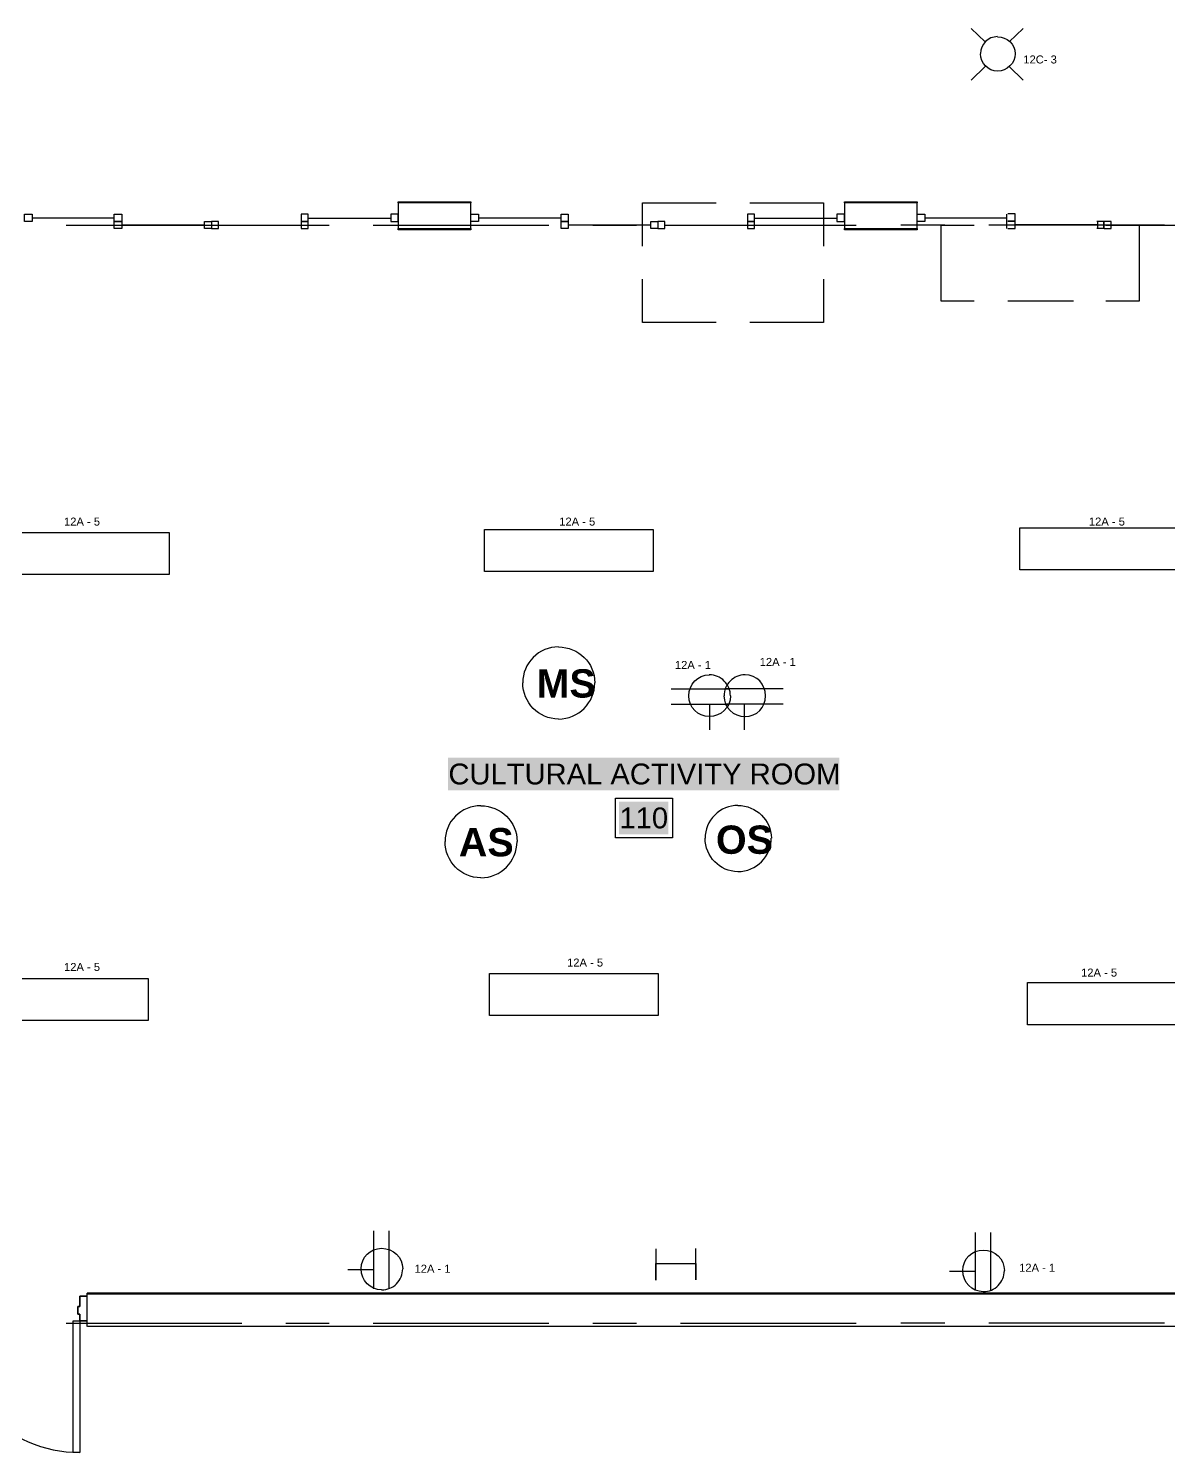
# Model space of a CAD drawing. Header units: inches. Extents: x 14.2 to 49.7, y 0.3 to 22.9.
# Drawn here: x 37.942 to 41.186, y 5.372 to 9.423 of the extents above; entities that cross this region are included whole.
import ezdxf

# ---------------------------------------------------------------- set-up
doc = ezdxf.new("R2010")
doc.units = ezdxf.units.IN
doc.header["$MEASUREMENT"] = 0
for name, color, linetype in [('PDF2_Geometry', 7, 'Continuous'), ('PDF2_Text', 7, 'Continuous'), ('PDF_Text', 7, 'Continuous')]:
    doc.layers.add(name, color=color, linetype=linetype)
doc.layers.add('PDF_Geometry', color=7, linetype='Continuous', true_color=0x777777)
doc.layers.add('PDF_Solid Fills', color=7, linetype='Continuous', true_color=0xffffff)
doc.styles.add('PDF Arial', font='arial.ttf')
doc.styles.add('PDF ArialRoundedMT Bold', font='arialbd.ttf')

msp = doc.modelspace()

# ---------------------------------------------------------------- linework, layer by layer
at = {"lineweight": 25}
msp.add_lwpolyline([(39.7271, 5.9513), (39.7271, 5.9099), (39.7271, 5.8619), (39.7271, 5.9099), (39.841, 5.9099), (39.841, 5.8631), (39.841, 5.9525)], dxfattribs=at)
at = {"layer": 'PDF2_Geometry', "lineweight": 25}
for points in [[(40.6245, 9.4229), (40.6645, 9.3845)], [(40.7728, 9.4229), (40.7328, 9.3845)], [(40.6245, 9.2762), (40.6645, 9.3145)], [(40.7728, 9.2762), (40.7328, 9.3145)], [(39.7709, 7.5442), (39.9359, 7.5442)], [(40.0892, 7.5442), (39.9242, 7.5442)], [(39.7709, 7.5008), (39.9359, 7.5008)], [(39.8809, 7.4275), (39.8809, 7.5008)], [(40.0892, 7.5008), (39.9242, 7.5008)], [(39.9792, 7.4275), (39.9792, 7.5008)], [(38.9234, 6.0028), (38.9234, 5.8379)], [(38.9667, 6.0028), (38.9667, 5.8379)], [(40.6356, 5.9978), (40.6356, 5.8328)], [(40.679, 5.9978), (40.679, 5.8328)], [(38.8501, 5.8929), (38.9234, 5.8929)], [(40.5623, 5.8878), (40.6356, 5.8878)]]:
    msp.add_lwpolyline(points, dxfattribs=at)
for points in [[(38.3421, 7.8692), (37.8621, 7.8692), (37.8621, 7.9892), (38.3421, 7.9892)], [(39.719, 7.8778), (39.2391, 7.8778), (39.2391, 7.9977), (39.719, 7.9977)], [(41.2431, 7.8825), (40.7631, 7.8825), (40.7631, 8.0025), (41.2431, 8.0025)], [(39.7333, 6.6149), (39.2533, 6.6149), (39.2533, 6.7349), (39.7333, 6.7349)], [(38.2827, 6.6007), (37.8027, 6.6007), (37.8027, 6.7207), (38.2827, 6.7207)], [(41.2644, 6.5888), (40.7845, 6.5888), (40.7845, 6.7088), (41.2644, 6.7088)]]:
    msp.add_lwpolyline(points, close=True, dxfattribs=at)
for centre, radius, start, end in [((40.6995, 9.3512), 0.0484, 90.0411, 179.9589), ((39.4494, 7.5624), 0.101, 89.6269, 180.3731), ((39.8795, 7.5244), 0.0597, 359.7603, 90.2397), ((39.9807, 7.5244), 0.0597, 89.7603, 180.2397), ((39.4495, 7.5622), 0.1038, 270.2862, 359.7138), ((39.2282, 7.1107), 0.101, 89.6269, 180.3731), ((39.9605, 7.1194), 0.0932, 89.9056, 180.0944), ((39.2283, 7.1105), 0.1038, 270.2862, 359.7138), ((39.9596, 7.1203), 0.096, 270.6194, 359.3806), ((38.947, 5.8943), 0.0597, 269.7603, 0.2397), ((40.6592, 5.8892), 0.0597, 269.7603, 0.2397)]:
    msp.add_arc(centre, radius, start, end, dxfattribs=at)
for points in [[(40.6995, 9.3995), (40.7262, 9.3995), (40.7495, 9.3779), (40.7495, 9.3512)], [(40.6995, 9.3012), (40.6728, 9.3012), (40.6512, 9.3245), (40.6512, 9.3512)], [(40.7495, 9.3512), (40.7495, 9.3245), (40.7262, 9.3012), (40.6995, 9.3012)], [(39.45, 7.6634), (39.5067, 7.6634), (39.5533, 7.6184), (39.5533, 7.5617)], [(39.8209, 7.5242), (39.8209, 7.5575), (39.8459, 7.5842), (39.8793, 7.5842)], [(40.0392, 7.5242), (40.0392, 7.5575), (40.0142, 7.5842), (39.9809, 7.5842)], [(39.45, 7.4584), (39.3933, 7.4584), (39.3484, 7.5051), (39.3484, 7.5617)], [(39.8793, 7.4658), (39.8459, 7.4658), (39.8209, 7.4908), (39.8209, 7.5242)], [(39.9393, 7.5242), (39.9393, 7.4908), (39.9126, 7.4658), (39.8793, 7.4658)], [(39.9209, 7.5242), (39.9209, 7.4908), (39.9476, 7.4658), (39.9809, 7.4658)], [(39.9809, 7.4658), (40.0142, 7.4658), (40.0392, 7.4908), (40.0392, 7.5242)], [(39.2288, 7.2117), (39.2855, 7.2117), (39.3322, 7.1667), (39.3322, 7.11)], [(39.9607, 7.2126), (40.0123, 7.2126), (40.0557, 7.1709), (40.0557, 7.1192)], [(39.2288, 7.0067), (39.1722, 7.0067), (39.1272, 7.0533), (39.1272, 7.11)], [(39.9607, 7.0242), (39.909, 7.0242), (39.8673, 7.0676), (39.8673, 7.1192)], [(38.8884, 5.8945), (38.8884, 5.9278), (38.9134, 5.9528), (38.9467, 5.9528)], [(38.9467, 5.9528), (38.9801, 5.9528), (39.0067, 5.9278), (39.0067, 5.8945)], [(40.6006, 5.8894), (40.6006, 5.9228), (40.6256, 5.9478), (40.659, 5.9478)], [(40.659, 5.9478), (40.6923, 5.9478), (40.719, 5.9228), (40.719, 5.8894)], [(38.9467, 5.8345), (38.9134, 5.8345), (38.8884, 5.8612), (38.8884, 5.8945)], [(40.659, 5.8294), (40.6256, 5.8294), (40.6006, 5.8561), (40.6006, 5.8894)]]:
    msp.add_open_spline(points, degree=3, dxfattribs=at)
at = {"layer": 'PDF_Geometry', "lineweight": 25}
for points in [[(39.2008, 8.9284), (39.2008, 8.9268), (38.9941, 8.9268), (38.9941, 8.9284), (38.9941, 8.9301), (39.2008, 8.9301)], [(39.2008, 8.8968), (39.2008, 8.9268), (38.9941, 8.9268), (38.9941, 8.8968), (38.9941, 8.8534), (39.2008, 8.8534)], [(40.4707, 8.9284), (40.4707, 8.9268), (40.264, 8.9268), (40.264, 8.9284), (40.264, 8.9301), (40.4707, 8.9301)], [(40.264, 8.9268), (40.264, 8.8968), (40.264, 8.8534), (40.4707, 8.8534), (40.4707, 8.8968), (40.4707, 8.9268)], [(37.9308, 8.8734), (37.9308, 8.8951), (37.9525, 8.8951), (37.9525, 8.8734)], [(38.1858, 8.8734), (38.1858, 8.8951), (38.2075, 8.8951), (38.2075, 8.8734)], [(38.1858, 8.8534), (38.1858, 8.8734), (38.2075, 8.8734), (38.2075, 8.8534)], [(38.4424, 8.8534), (38.4424, 8.8734), (38.4624, 8.8734), (38.4624, 8.8534)], [(38.4824, 8.8534), (38.4824, 8.8734), (38.4624, 8.8734), (38.4624, 8.8534)], [(38.7374, 8.8734), (38.7374, 8.8951), (38.7174, 8.8951), (38.7174, 8.8734)], [(38.7374, 8.8534), (38.7374, 8.8734), (38.7174, 8.8734), (38.7174, 8.8534)], [(38.9941, 8.8734), (38.9941, 8.8951), (38.9724, 8.8951), (38.9724, 8.8734)], [(39.2008, 8.8734), (39.2008, 8.8951), (39.2224, 8.8951), (39.2224, 8.8734)], [(39.4574, 8.8734), (39.4574, 8.8951), (39.4774, 8.8951), (39.4774, 8.8734)], [(39.4574, 8.8534), (39.4574, 8.8734), (39.4774, 8.8734), (39.4774, 8.8534)], [(39.7124, 8.8534), (39.7124, 8.8734), (39.7324, 8.8734), (39.7324, 8.8534)], [(39.7524, 8.8534), (39.7524, 8.8734), (39.7324, 8.8734), (39.7324, 8.8534)], [(40.0074, 8.8734), (40.0074, 8.8951), (39.9874, 8.8951), (39.9874, 8.8734)], [(40.0074, 8.8534), (40.0074, 8.8734), (39.9874, 8.8734), (39.9874, 8.8534)], [(40.264, 8.8734), (40.264, 8.8951), (40.2424, 8.8951), (40.2424, 8.8734)], [(40.4707, 8.8734), (40.4707, 8.8951), (40.4924, 8.8951), (40.4924, 8.8734)], [(39.2008, 8.8518), (39.2008, 8.8501), (38.9941, 8.8501), (38.9941, 8.8518), (38.9941, 8.8534), (39.2008, 8.8534)], [(38.9941, 8.8518), (39.2008, 8.8518)], [(40.4707, 8.8518), (40.4707, 8.8501), (40.264, 8.8501), (40.264, 8.8518), (40.264, 8.8534), (40.4707, 8.8534)], [(40.264, 8.8518), (40.4707, 8.8518)], [(38.1091, 5.8169), (38.0875, 5.8169), (38.0875, 5.7869), (38.0825, 5.7869), (38.0825, 5.7652), (38.0875, 5.7652), (38.0875, 5.7469), (38.1091, 5.7469)], [(38.1087, 5.8235), (43.0852, 5.8235)], [(38.0875, 5.3719), (38.0691, 5.3719), (38.0691, 5.7469), (38.0875, 5.7469)]]:
    msp.add_lwpolyline(points, close=True, dxfattribs=at)
for points in [[(38.9941, 8.9284), (39.2008, 8.9284), (38.9941, 8.9284)], [(40.264, 8.9284), (40.4707, 8.9284), (40.264, 8.9284)], [(38.1858, 8.8834), (37.9525, 8.8834)], [(38.7374, 8.8834), (38.9724, 8.8834)], [(39.4574, 8.8834), (39.2224, 8.8834)], [(40.0074, 8.8834), (40.2424, 8.8834)], [(40.7258, 8.8835), (40.4925, 8.8835)], [(40.7258, 8.8535), (40.7258, 8.8735), (40.7258, 8.8951)], [(40.7283, 8.8543), (40.75, 8.8543), (40.75, 8.8743), (40.7283, 8.8743), (40.75, 8.8743), (40.75, 8.896), (40.7283, 8.896)], [(41.0022, 8.8734), (41.0022, 8.8534), (41.0022, 8.8734), (40.9822, 8.8734)], [(40.9849, 8.8543), (40.9849, 8.8743)], [(41.0029, 8.8536), (41.0229, 8.8536), (41.0229, 8.8736), (41.0029, 8.8736)], [(38.0491, 8.8634), (38.5491, 8.8634)], [(38.4424, 8.8634), (38.2075, 8.8634)], [(38.4824, 8.8634), (38.7174, 8.8634)], [(38.6741, 8.8634), (38.7974, 8.8634)], [(38.9224, 8.8634), (39.4224, 8.8634)], [(39.7124, 8.8634), (39.4774, 8.8634)], [(39.5474, 8.8634), (39.6724, 8.8634)], [(39.7524, 8.8634), (39.9874, 8.8634)], [(39.7974, 8.8634), (40.2974, 8.8634)], [(40.4246, 8.8642), (40.5496, 8.8642)], [(40.6749, 8.8643), (41.1749, 8.8643)], [(40.9849, 8.8643), (40.7499, 8.8643)], [(41.0022, 8.8534), (40.9822, 8.8534)], [(41.0229, 8.8636), (41.2578, 8.8636)], [(38.1087, 5.8235), (43.0852, 5.8235), (43.0852, 6.7634)], [(43.0859, 6.7636), (43.1992, 6.7636), (43.1992, 5.8236), (43.1992, 5.7303), (38.1094, 5.7303)], [(38.1091, 5.7469), (38.0875, 5.7469), (38.0875, 5.7652), (38.0825, 5.7652), (38.0825, 5.7869), (38.0875, 5.7869), (38.0875, 5.8169), (38.1091, 5.8169)], [(43.0852, 5.8251), (38.1087, 5.8251)], [(43.0852, 5.8235), (38.1087, 5.8235)], [(38.1091, 5.8235), (38.1091, 5.8252)], [(38.1091, 5.8235), (38.1091, 5.8235)], [(38.1091, 5.7302), (38.1091, 5.8235)], [(38.0491, 5.7402), (38.5491, 5.7402)], [(38.6741, 5.7402), (38.7974, 5.7402)], [(38.9224, 5.7402), (39.4224, 5.7402)], [(39.5474, 5.7402), (39.6724, 5.7402)], [(39.7974, 5.7402), (40.2974, 5.7402)], [(40.4246, 5.7407), (40.5496, 5.7407)], [(40.6749, 5.7408), (41.1749, 5.7408)]]:
    msp.add_lwpolyline(points, dxfattribs=at)
at = {"layer": 'PDF_Geometry', "color": 8, "lineweight": 25, "true_color": 0x7f7f7f}
for points in [[(39.6891, 8.8034), (39.6891, 8.9268), (39.8991, 8.9268)], [(39.9941, 8.9268), (40.204, 8.9268), (40.204, 8.8034)], [(40.5392, 8.8635), (40.6325, 8.8635)], [(40.5393, 8.6468), (40.5393, 8.8635)], [(40.7292, 8.864), (40.9158, 8.864)], [(41.0074, 8.8634), (41.1023, 8.8634), (41.1023, 8.6468), (41.0074, 8.6468)], [(39.8991, 8.5868), (39.6891, 8.5868), (39.6891, 8.7101)], [(40.204, 8.7101), (40.204, 8.5868), (39.9941, 8.5868)], [(40.6325, 8.6468), (40.5392, 8.6468)], [(40.9158, 8.6474), (40.7292, 8.6474)]]:
    msp.add_lwpolyline(points, dxfattribs=at)
at = {"layer": 'PDF_Geometry', "color": 7, "lineweight": 25}
msp.add_lwpolyline([(39.6124, 7.2335), (39.7741, 7.2335), (39.7741, 7.1202), (39.6124, 7.1202)], close=True, dxfattribs=at)
at = {"layer": 'PDF_Geometry', "lineweight": 25}
msp.add_lwpolyline([(37.3375, 5.3719, 0.413301), (37.7125, 5.7502, 0.413301), (38.0875, 5.3719)], format="xyb", dxfattribs=at)
at = {"layer": 'PDF_Solid Fills', "lineweight": 25, "transparency": 33554559}
for points in [[(39.1358, 7.2552), (40.249, 7.2552), (39.1358, 7.3485), (40.249, 7.3485)], [(39.6224, 7.1302), (39.7624, 7.1302), (39.6224, 7.2235), (39.7624, 7.2235)]]:
    msp.add_solid(points, dxfattribs=at)

# ---------------------------------------------------------------- texts
at = {"layer": 'PDF2_Text', "lineweight": 25, "char_height": 0.08049, "attachment_point": 4, "style": 'PDF ArialRoundedMT Bold'}
for s, insert in [('MS', (39.3875, 7.5592)), ('AS', (39.1663, 7.1075)), ('OS', (39.898, 7.1147))]:
    msp.add_mtext(s, dxfattribs=dict(at, insert=insert))
at = {"layer": 'PDF_Text', "lineweight": 25, "attachment_point": 4, "style": 'PDF Arial'}
for s, insert, char_height in [('12C- 3', (40.7728, 9.3345), 0.02276), ('12A - 1', (39.7813, 7.6123), 0.02276), ('12A - 1', (40.0226, 7.6209), 0.02276), ('CULTURAL ACTIVITY ROOM', (39.1368, 7.3017), 0.059386), ('110', (39.6235, 7.1767), 0.05939), ('12A - 1', (39.0403, 5.8948), 0.02276), ('12A - 1', (40.7609, 5.8976), 0.02276)]:
    msp.add_mtext(s, dxfattribs=dict(at, insert=insert, char_height=char_height))
at = {"layer": 'PDF_Text', "lineweight": 25, "char_height": 0.02276, "width": 0.16246, "attachment_point": 4, "style": 'PDF Arial'}
for insert in [(38.0428, 8.02), (39.4521, 8.02), (40.9594, 8.02), (39.4744, 6.7655), (38.0428, 6.753), (40.9372, 6.737)]:
    msp.add_mtext('12A - 5', dxfattribs=dict(at, insert=insert))

doc.saveas('drawing.dxf')
